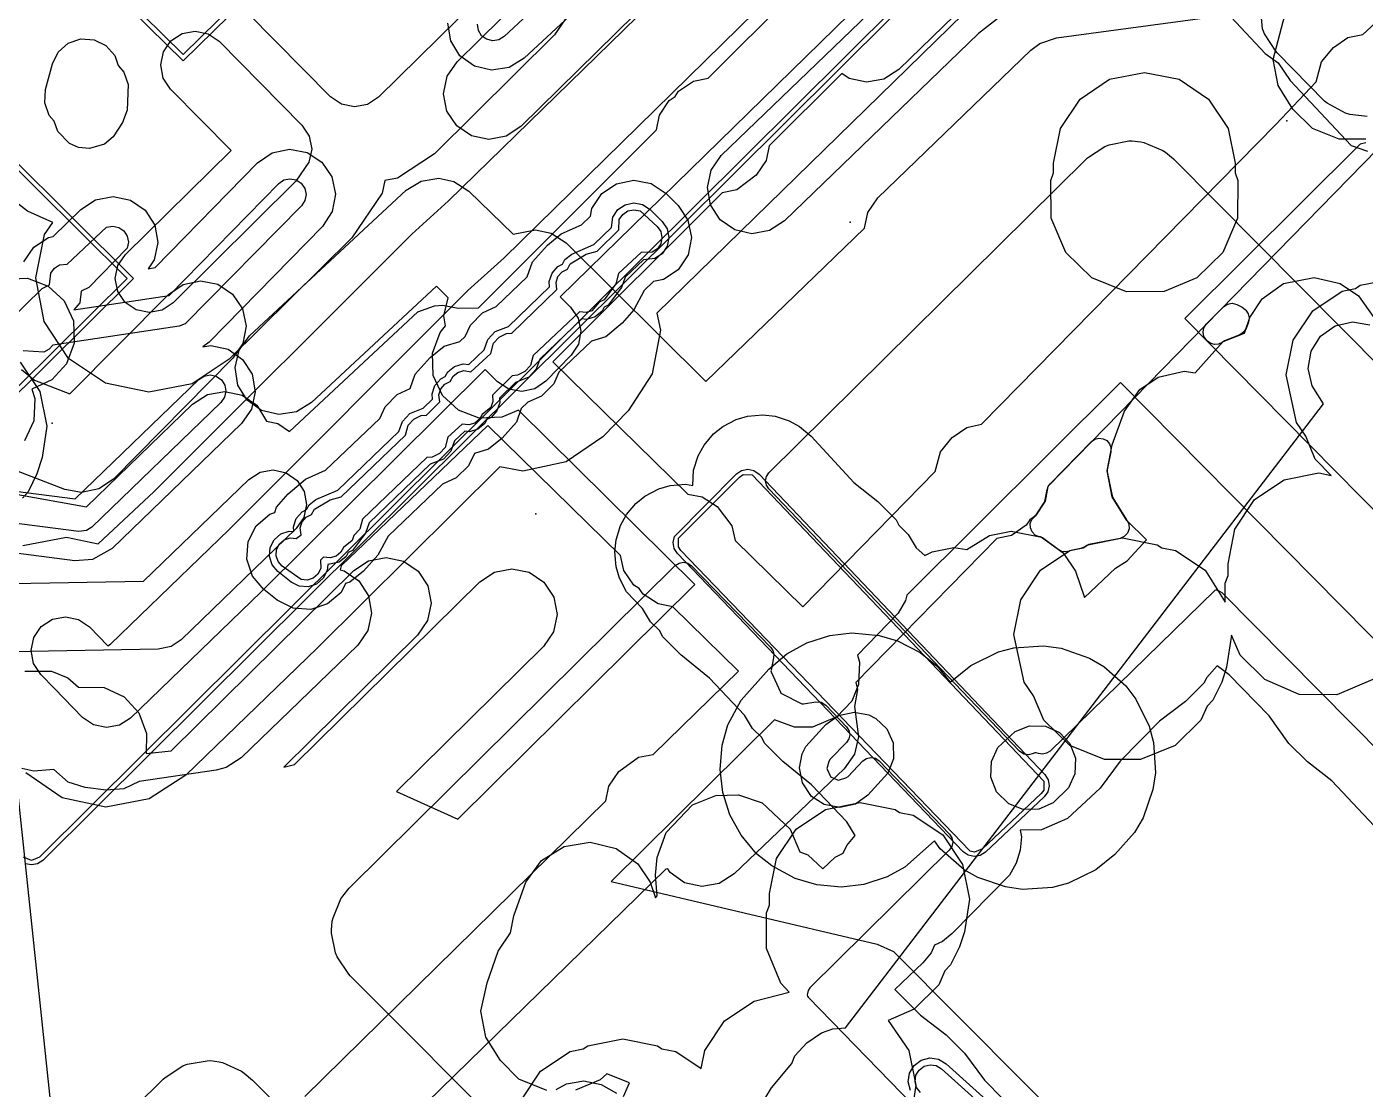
# Model space of a CAD drawing. Header units: metres. Extents: x -2677 to -840, y 169 to 1487.
# Drawn here: x -2321.6 to -2262.6, y 591.2 to 638 of the extents above; entities that cross this region are included whole.
import ezdxf

# ---------------------------------------------------------------- set-up
doc = ezdxf.new("R2010")
doc.units = ezdxf.units.M
for name, color, linetype in [('AI_GREENING_ALLOWED_ZONE', 4, 'Continuous'), ('AI_GREENING_EXCLUSIONS', 1, 'Continuous'), ('AI_GREENING_LAWN', 82, 'Continuous'), ('AI_GREENING_REJECTED', 6, 'Continuous')]:
    doc.layers.add(name, color=color, linetype=linetype)

msp = doc.modelspace()

# ---------------------------------------------------------------- linework, layer by layer
at = {"layer": 'AI_GREENING_ALLOWED_ZONE'}
for points in [[(-2268.942, 624.113), (-2269.1, 624.04), (-2269.273, 624.025), (-2269.441, 624.071), (-2269.583, 624.172), (-2269.634, 624.223), (-2269.74, 624.384), (-2269.778, 624.573), (-2269.741, 624.762), (-2269.635, 624.923), (-2268.881, 625.695), (-2268.706, 625.811), (-2268.499, 625.845), (-2268.296, 625.79), (-2268.054, 625.667), (-2267.931, 625.578), (-2267.895, 625.543), (-2267.787, 625.385), (-2267.746, 625.197), (-2267.779, 625.008), (-2267.881, 624.74), (-2267.992, 624.567), (-2268.163, 624.453), (-2268.838, 624.185), (-2268.942, 624.113)], [(-2277.228, 616.416), (-2277.232, 616.42), (-2277.13, 616.524), (-2276.759, 617.096), (-2276.724, 617.186), (-2276.64, 617.636), (-2276.593, 617.775), (-2276.506, 617.894), (-2274.689, 619.754), (-2274.54, 619.859), (-2274.363, 619.903), (-2274.183, 619.882), (-2274.021, 619.797), (-2273.901, 619.66), (-2273.838, 619.489), (-2273.841, 619.307), (-2273.997, 618.514), (-2273.997, 618.418), (-2273.786, 617.362), (-2273.754, 617.28), (-2273.152, 616.308), (-2273.141, 616.295), (-2273.049, 616.113), (-2273.036, 615.91), (-2273.106, 615.719), (-2273.246, 615.571), (-2273.434, 615.492), (-2274.805, 615.219), (-2274.894, 615.182), (-2274.976, 615.127), (-2275.156, 615.053), (-2275.593, 614.966), (-2275.666, 614.935), (-2275.834, 614.898), (-2276.005, 614.92), (-2276.159, 614.999), (-2276.84, 615.513), (-2276.941, 615.558), (-2276.99, 615.568), (-2277.169, 615.642), (-2277.307, 615.779), (-2277.382, 615.958), (-2277.383, 616.152), (-2277.311, 616.332), (-2277.228, 616.416)]]:
    msp.add_lwpolyline(points, close=True, dxfattribs=at)
at = {"layer": 'AI_GREENING_EXCLUSIONS'}
for points in [[(-2276.616, 645.575), (-2320.999, 601.461), (-2321.353, 601.316), (-2321.706, 601.463)], [(-2276.475, 645.433), (-2320.858, 601.319), (-2321.085, 601.168), (-2321.354, 601.116), (-2321.621, 601.17)], [(-2324.257, 617.83), (-2318.941, 616.887), (-2314.266, 621.402), (-2313.61, 621.824), (-2312.842, 621.963), (-2312.08, 621.797), (-2311.438, 621.352), (-2311.01, 620.659), (-2310.508, 620.55), (-2310.002, 620.199), (-2304.349, 625.47), (-2303.615, 625.736), (-2303.254, 625.759), (-2302.573, 625.637), (-2301.678, 625.648), (-2293.837, 633.477), (-2293.71, 634.123), (-2293.277, 634.773), (-2293.023, 634.943), (-2292.865, 635.182), (-2292.217, 635.618), (-2291.561, 635.751), (-2284.185, 643.116)], [(-2321.739, 615.186), (-2319.821, 615.546), (-2318.414, 615.25), (-2315.949, 617.564), (-2304.608, 628.893), (-2302.995, 630.357), (-2289.958, 643.091)], [(-2282.153, 641.697), (-2298.088, 626.133), (-2297.62, 625.677), (-2297.289, 625.194), (-2297.168, 624.622), (-2297.275, 624.046), (-2297.595, 623.556), (-2298.712, 622.411), (-2299.195, 622.08), (-2299.768, 621.959), (-2300.343, 622.066), (-2300.834, 622.385), (-2301.389, 622.928), (-2311.242, 613.139), (-2316.993, 607.585), (-2317.485, 607.269), (-2318.061, 607.165), (-2318.624, 607.285), (-2319.107, 607.615), (-2320.349, 608.884), (-2320.948, 609.497), (-2321.268, 609.987), (-2321.376, 610.562), (-2321.255, 611.135), (-2320.925, 611.618), (-2320.435, 611.938), (-2320.435, 611.938), (-2319.86, 612.046), (-2319.287, 611.925), (-2318.804, 611.595), (-2317.988, 610.761), (-2317.877, 610.833), (-2312.658, 615.892), (-2302.142, 626.41), (-2300.549, 627.853), (-2285.045, 643.043)], [(-2262.605, 633.068), (-2263.793, 633.068), (-2264.954, 633.537), (-2265.828, 634.39), (-2266.469, 635.426), (-2266.699, 636.574), (-2266.173, 638.522), (-2266.255, 638.932), (-2266.028, 640.08), (-2265.797, 640.592), (-2265.651, 641.212), (-2265.492, 641.562), (-2264.81, 642.513), (-2264.002, 643.052), (-2262.862, 643.319), (-2262.862, 643.319), (-2261.707, 643.13)], [(-2295.331, 642.444), (-2300.551, 637.59), (-2300.783, 637.447), (-2301.053, 637.403), (-2301.319, 637.466), (-2301.54, 637.626), (-2301.684, 637.859), (-2301.727, 638.128)], [(-2280.232, 638.985), (-2283.178, 636.14), (-2283.834, 635.718), (-2284.602, 635.579), (-2285.365, 635.745), (-2285.684, 635.966), (-2288.885, 632.77), (-2289.013, 632.128), (-2289.447, 631.479), (-2290.305, 630.837), (-2290.949, 630.708), (-2298.403, 623.265), (-2292.467, 617.447), (-2291.824, 617.326), (-2291.171, 616.899), (-2290.519, 616.048), (-2290.384, 615.405), (-2287.396, 612.476), (-2281.573, 618.433), (-2281.34, 619.312), (-2280.819, 619.943), (-2280.176, 620.383), (-2279.534, 620.519), (-2266.567, 633.714), (-2264.797, 635.595), (-2264.563, 636.475), (-2264.042, 637.105), (-2263.4, 637.546), (-2262.741, 637.685), (-2257.163, 642.831)], [(-2273.348, 642.641), (-2279.668, 637.721), (-2288.212, 629.47), (-2288.869, 629.048), (-2289.637, 628.909), (-2290.399, 629.074), (-2291.04, 629.519), (-2291.463, 630.175), (-2291.601, 630.943), (-2291.436, 631.706), (-2290.991, 632.347), (-2282.214, 640.806)], [(-2293.112, 640.228), (-2299.809, 633.632), (-2300.461, 633.204), (-2301.227, 633.057), (-2301.992, 633.216), (-2302.637, 633.654), (-2303.066, 634.306), (-2303.212, 635.073), (-2303.054, 635.837), (-2302.616, 636.482), (-2296.789, 642.221)], [(-2319.07, 641.121), (-2314.672, 636.8), (-2311.621, 639.803)], [(-2294.446, 641.492), (-2299.666, 636.638), (-2300.33, 636.229), (-2301.1, 636.104), (-2301.86, 636.284), (-2302.492, 636.741), (-2302.902, 637.405), (-2303.026, 638.176)], [(-2319.211, 640.979), (-2314.672, 636.519), (-2311.338, 639.801)], [(-2300.783, 640.147), (-2306.077, 634.92), (-2306.565, 634.598), (-2307.14, 634.487), (-2307.713, 634.605), (-2308.198, 634.933), (-2311.839, 638.622)], [(-2269.612, 639.594), (-2267.042, 636.837), (-2266.475, 636.429), (-2265.941, 635.656), (-2263.265, 632.786), (-2262.536, 632.535)], [(-2297.229, 639.272), (-2298.324, 637.657), (-2303.618, 632.429), (-2305.246, 631.356), (-2305.799, 631.249), (-2305.914, 630.692), (-2307.249, 628.731), (-2312.65, 623.381), (-2314.277, 622.305), (-2316.193, 621.934), (-2318.104, 622.323), (-2319.721, 623.415), (-2320.797, 625.042), (-2321.168, 626.958), (-2320.779, 628.869), (-2320.416, 629.406), (-2321.532, 629.905), (-2322.053, 630.313)], [(-2279.707, 639.194), (-2293.825, 625.405), (-2293.668, 624.664), (-2294.026, 622.746), (-2295.09, 621.111), (-2296.208, 619.966), (-2297.817, 618.863), (-2299.726, 618.459), (-2300.733, 618.647), (-2308.776, 610.656), (-2314.562, 605.068), (-2316.173, 604.024), (-2318.09, 603.665), (-2319.999, 604.066), (-2321.609, 605.168)], [(-2321.655, 609.652), (-2320.475, 609.652), (-2319.752, 609.35), (-2319.288, 608.937), (-2318.156, 608.927), (-2317.274, 608.518), (-2316.627, 607.819), (-2316.286, 606.902), (-2316.303, 606.023), (-2315.205, 606.147), (-2307.165, 614.076), (-2306.513, 614.505), (-2305.746, 614.652), (-2304.982, 614.494), (-2304.336, 614.056), (-2303.907, 613.404), (-2303.76, 612.638), (-2303.918, 611.874), (-2304.356, 611.228), (-2310.243, 605.422), (-2309.775, 605.543), (-2301.625, 613.581), (-2300.973, 614.01), (-2300.206, 614.157), (-2299.442, 614), (-2298.796, 613.562), (-2298.367, 612.91), (-2298.22, 612.143), (-2298.378, 611.379), (-2298.816, 610.733), (-2305.28, 604.358), (-2302.581, 603.129), (-2292.159, 613.457), (-2299.916, 621.145), (-2300.656, 620.831), (-2301.642, 620.792), (-2302.559, 621.133), (-2303.258, 621.78), (-2303.667, 622.662), (-2303.706, 623.648), (-2303.365, 624.565), (-2303.127, 624.854), (-2303.201, 625.298), (-2303.007, 626.084), (-2303.53, 626.593), (-2309.031, 621.479), (-2309.695, 621.069), (-2310.466, 620.945), (-2311.225, 621.125), (-2311.858, 621.582), (-2312.267, 622.246), (-2312.392, 623.016), (-2312.212, 623.776), (-2311.755, 624.408), (-2304.86, 630.818), (-2304.196, 631.227), (-2303.426, 631.352), (-2302.758, 631.211), (-2302.104, 630.786), (-2300.153, 628.888), (-2299.168, 629.084), (-2298.474, 628.936), (-2297.823, 628.505), (-2291.67, 622.404), (-2284.685, 629.15), (-2284.535, 629.84), (-2284.09, 630.481), (-2277.354, 636.986), (-2276.969, 637.276), (-2276.231, 637.529), (-2269.149, 638.48)], [(-2326.721, 617.457), (-2317.148, 626.929), (-2325.198, 634.919)], [(-2326.58, 617.315), (-2316.864, 626.929), (-2316.864, 626.929), (-2325.057, 635.061)], [(-2262.615, 632.908), (-2262.867, 632.85), (-2270.576, 625.178), (-2256.21, 610.62)], [(-2321.697, 627.674), (-2321.256, 628.318), (-2320.603, 628.745), (-2320.403, 628.782), (-2319.187, 629.973), (-2318.533, 630.399), (-2317.766, 630.543), (-2317.003, 630.382), (-2316.358, 629.942), (-2315.932, 629.288), (-2315.788, 628.521), (-2315.949, 627.758), (-2316.215, 627.368), (-2315.917, 627.413), (-2311.4, 632.028), (-2310.756, 632.468), (-2309.992, 632.629), (-2309.225, 632.485), (-2308.572, 632.058), (-2308.131, 631.414), (-2307.971, 630.651), (-2308.115, 629.884), (-2308.541, 629.23), (-2313.527, 624.136), (-2313.81, 623.925), (-2313.466, 623.988), (-2312.704, 623.822), (-2312.063, 623.377), (-2311.641, 622.721), (-2311.502, 621.953), (-2311.667, 621.19), (-2312.112, 620.549), (-2317.8, 615.056), (-2318.666, 614.565), (-2319.445, 614.511), (-2328.616, 615.69)], [(-2262.085, 632.647), (-2276.613, 617.785), (-2276.733, 617.138), (-2277.157, 616.483), (-2277.409, 616.31), (-2277.565, 616.069), (-2278.207, 615.625), (-2278.862, 615.485), (-2285.059, 609.145), (-2284.99, 608.835), (-2285.12, 608.095), (-2284.954, 606.756), (-2285.124, 605.994), (-2285.572, 605.355), (-2290.417, 600.722), (-2291.076, 600.303), (-2291.844, 600.168), (-2292.606, 600.337), (-2293.245, 600.785), (-2293.348, 600.947), (-2293.427, 600.932), (-2308.296, 586.412)], [(-2322.399, 625.011), (-2320.887, 626.49), (-2320.56, 626.658), (-2320.501, 627.164), (-2320.347, 627.389), (-2320.118, 627.538), (-2319.779, 627.574), (-2318.049, 629.193), (-2317.78, 629.243), (-2317.513, 629.187), (-2317.288, 629.033), (-2317.138, 628.804), (-2317.088, 628.535), (-2317.144, 628.268), (-2318.836, 626.538), (-2319.163, 626.371), (-2319.222, 625.864), (-2319.498, 625.559), (-2315.292, 626.192), (-2310.471, 631.119), (-2310.245, 631.273), (-2309.978, 631.329), (-2309.71, 631.279), (-2309.481, 631.129), (-2309.327, 630.904), (-2309.271, 630.637), (-2309.321, 630.368), (-2309.47, 630.139), (-2314.595, 624.935), (-2314.852, 624.842), (-2320.417, 624.005), (-2320.577, 623.82), (-2320.82, 623.697), (-2321.729, 623.755)], [(-2298.673, 591.181), (-2299.898, 591.693), (-2300.708, 592.503), (-2301.349, 593.539), (-2301.579, 594.687), (-2301.29, 595.929), (-2300.816, 597.317), (-2300.271, 598.129), (-2300.123, 598.876), (-2299.587, 600.358), (-2298.905, 601.309), (-2297.91, 601.926), (-2296.755, 602.115), (-2295.615, 601.848), (-2294.664, 601.166), (-2294.664, 601.166), (-2294.125, 600.358), (-2293.887, 599.672), (-2293.81, 599.752), (-2293.888, 600.674), (-2293.808, 601.449), (-2293.419, 602.547), (-2292.259, 603.769), (-2291.229, 604.176), (-2290.235, 604.203), (-2289.185, 603.851), (-2287.961, 602.692), (-2287.536, 601.696), (-2287.171, 601.561), (-2286.52, 600.945), (-2285.974, 601.467), (-2285.618, 601.632), (-2285.459, 601.969), (-2285.095, 602.407), (-2285.466, 603.011), (-2287.021, 604.637), (-2288.274, 605.672), (-2289.085, 606.482), (-2289.205, 606.722), (-2289.608, 607.125), (-2289.959, 607.708), (-2291.514, 609.333), (-2292.768, 610.368), (-2293.578, 611.179), (-2293.699, 611.419), (-2294.102, 611.822), (-2294.452, 612.405), (-2295.158, 613.134), (-2295.476, 613.743), (-2295.623, 614.245), (-2295.681, 614.905), (-2295.623, 615.433), (-2295.425, 616.06), (-2295.158, 616.544), (-2294.743, 617.036), (-2294.347, 617.355), (-2293.742, 617.673), (-2293.236, 617.82), (-2292.57, 617.878), (-2292.243, 617.82), (-2292.211, 618.492), (-2292.008, 619.132), (-2291.746, 619.603), (-2291.328, 620.098), (-2290.923, 620.422), (-2290.327, 620.733), (-2289.839, 620.875), (-2289.156, 620.936), (-2288.621, 620.875), (-2287.994, 620.674), (-2287.538, 620.422), (-2287.036, 620.001), (-2285.153, 617.96), (-2284.099, 617.123), (-2283.289, 616.313), (-2283.167, 616.069), (-2282.766, 615.669), (-2282.415, 615.083), (-2282.022, 614.736), (-2281.706, 614.907), (-2280.753, 615.096), (-2280.174, 615.008), (-2279.18, 615.625), (-2278.227, 615.814), (-2276.885, 615.547), (-2275.934, 614.865), (-2275.395, 614.057), (-2275.001, 612.897), (-2273.631, 614.18), (-2273.116, 614.504), (-2272.267, 615.433), (-2273.136, 616.282), (-2273.777, 617.318), (-2274.007, 618.466), (-2273.78, 619.614), (-2273.244, 621.096), (-2272.562, 622.047), (-2271.754, 622.586), (-2270.614, 622.853), (-2270.131, 622.788), (-2268.892, 624.164), (-2267.959, 624.535), (-2267.72, 625.226), (-2267.181, 626.034), (-2266.23, 626.716), (-2264.888, 626.983), (-2263.748, 626.716), (-2262.94, 626.177), (-2262.258, 625.226)], [(-2321.801, 622.931), (-2321.22, 622.453), (-2319.667, 621.852), (-2315.33, 626.235), (-2314.684, 626.673), (-2313.919, 626.829), (-2313.153, 626.681), (-2312.502, 626.251), (-2312.065, 625.604), (-2311.908, 624.84), (-2312.057, 624.073), (-2312.487, 623.422), (-2317.745, 618.107), (-2318.392, 617.67), (-2319.156, 617.514), (-2319.889, 617.648), (-2322.664, 618.723)], [(-2322.525, 626.906), (-2321.539, 626.945), (-2320.622, 626.604), (-2319.923, 625.957), (-2319.514, 625.075), (-2319.475, 624.089), (-2319.816, 623.172), (-2320.463, 622.473), (-2321.343, 622.065), (-2321.214, 621.655), (-2321.253, 620.669), (-2321.662, 619.787)], [(-2262.305, 609.275), (-2263.891, 608.612), (-2265.552, 608.628), (-2267.061, 609.275), (-2268.141, 610.355), (-2268.526, 611.236), (-2268.742, 609.82), (-2268.954, 609.165), (-2269.346, 608.375), (-2269.598, 608.104), (-2269.869, 607.497), (-2271.013, 606.374), (-2272.535, 605.754), (-2274.118, 605.754), (-2275.641, 606.374), (-2276.785, 607.497), (-2277.247, 608.562), (-2277.649, 609.165), (-2278.111, 611.261), (-2277.806, 612.791), (-2276.939, 614.089), (-2275.641, 614.956), (-2275.058, 615.072), (-2274.853, 615.209), (-2273.323, 615.514), (-2271.792, 615.209), (-2271.792, 615.209), (-2271.593, 615.076), (-2270.99, 614.956), (-2269.692, 614.089), (-2268.804, 612.685), (-2268.804, 613.525), (-2268.68, 613.861), (-2268.68, 614.374), (-2268.376, 615.905), (-2267.508, 617.202), (-2266.211, 618.07), (-2264.68, 618.374), (-2264.135, 618.266), (-2264.838, 618.989), (-2265.257, 619.991), (-2265.66, 620.593), (-2266.121, 622.689), (-2265.817, 624.22), (-2264.949, 625.517), (-2263.652, 626.384), (-2263.069, 626.5), (-2262.864, 626.637), (-2261.333, 626.942)], [(-2289.069, 590.824), (-2288.773, 591.308), (-2287.884, 592.381), (-2287.755, 592.72), (-2287.219, 593.288), (-2286.573, 593.726), (-2286.084, 593.908), (-2285.516, 593.945), (-2264.483, 621.423), (-2264.978, 622.207), (-2265.151, 622.968), (-2265.02, 623.737), (-2264.604, 624.398), (-2263.967, 624.849), (-2263.206, 625.021), (-2262.437, 624.89)], [(-2289.069, 590.824), (-2288.773, 591.308), (-2287.884, 592.381), (-2287.755, 592.72), (-2287.219, 593.288), (-2286.573, 593.726), (-2286.084, 593.908), (-2285.516, 593.945), (-2264.483, 621.423), (-2264.978, 622.207), (-2265.151, 622.968), (-2265.02, 623.737), (-2264.604, 624.398), (-2263.967, 624.849), (-2263.206, 625.021), (-2262.437, 624.89)], [(-2321.852, 623.257), (-2320.985, 621.959), (-2320.681, 620.429), (-2320.888, 619.058), (-2321.114, 618.333), (-2321.506, 617.543), (-2321.758, 617.272)], [(-2328.471, 618.394), (-2319.434, 617.232), (-2313.988, 622.491), (-2313.758, 622.639), (-2313.489, 622.688), (-2313.222, 622.63), (-2312.998, 622.474), (-2312.85, 622.244), (-2312.802, 621.976), (-2312.859, 621.709), (-2313.015, 621.484), (-2318.703, 615.991), (-2318.933, 615.844), (-2319.279, 615.801), (-2328.874, 617.034)], [(-2256.417, 605.16), (-2273.412, 622.356), (-2282.819, 612.993), (-2282.879, 612.754), (-2283.204, 612.207), (-2284.993, 610.351), (-2284.906, 610.042), (-2284.945, 609.056), (-2285.247, 608.333), (-2285.894, 607.634), (-2286.97, 607.186), (-2287.762, 607.186), (-2288.641, 607.511), (-2295.832, 600.384), (-2284.12, 597.624), (-2283.41, 597.3), (-2274.72, 588.575)], [(-2309.329, 590.924), (-2296.069, 603.943), (-2295.934, 604.583), (-2295.492, 605.227), (-2294.627, 605.86), (-2293.982, 605.981), (-2290.226, 609.649), (-2293.122, 612.488), (-2293.769, 612.608), (-2294.423, 613.034), (-2294.597, 613.286), (-2294.837, 613.442), (-2295.28, 614.085), (-2295.42, 614.74), (-2301.263, 620.468), (-2307.727, 614.282), (-2307.767, 614.103), (-2307.588, 614.064), (-2306.947, 613.619), (-2306.525, 612.963), (-2306.386, 612.195), (-2306.551, 611.433), (-2306.996, 610.791), (-2312.13, 605.834), (-2312.786, 605.412), (-2313.229, 605.294), (-2316.619, 604.797), (-2317.291, 604.461), (-2318.07, 604.405), (-2318.997, 604.522), (-2319.737, 604.769), (-2320.373, 605.313), (-2321.255, 605.24), (-2321.781, 605.364)], [(-2325.524, 613.443), (-2316.427, 613.604), (-2311.785, 618.087), (-2311.293, 618.403), (-2310.717, 618.507), (-2310.145, 618.383), (-2309.664, 618.05), (-2309.347, 617.557), (-2309.243, 616.982), (-2309.367, 616.41), (-2309.701, 615.929), (-2314.768, 611.035), (-2315.212, 610.739), (-2315.784, 610.615), (-2327.851, 610.401)], [(-2323.15, 615.359), (-2318.131, 567.909)], [(-2323.15, 615.359), (-2318.131, 567.909)], [(-2261.555, 602.107), (-2264.113, 604.817), (-2265.187, 605.654), (-2265.997, 606.465), (-2266.872, 607.679), (-2268.629, 609.492), (-2269.157, 609.882), (-2269.614, 609.373), (-2269.739, 609.122), (-2270.549, 608.312), (-2271.69, 607.447), (-2273.433, 605.687), (-2274.309, 604.499), (-2275.752, 603.155), (-2276.891, 602.664), (-2277.829, 602.651), (-2277.773, 602.358), (-2277.835, 601.766), (-2278.01, 601.2), (-2278.297, 600.67), (-2280.817, 598.097), (-2281.251, 597.74), (-2281.597, 597.581), (-2281.752, 597.246), (-2282.121, 596.805), (-2283.341, 595.64), (-2282.216, 594.498), (-2281.087, 593.639), (-2280.277, 592.828), (-2279.401, 591.636), (-2275.39, 587.561)], [(-2299.812, 590.736), (-2298.945, 592.034), (-2297.647, 592.901), (-2297.065, 593.017), (-2296.859, 593.154), (-2295.329, 593.459), (-2293.798, 593.154), (-2293.798, 593.154), (-2293.599, 593.021), (-2292.996, 592.901), (-2291.871, 592.15), (-2291.712, 592.949), (-2290.845, 594.247), (-2289.547, 595.114), (-2288.001, 595.518), (-2288.372, 595.909), (-2288.992, 597.432), (-2288.992, 599.015), (-2288.868, 599.351), (-2288.868, 599.864), (-2288.563, 601.395), (-2287.696, 602.693), (-2286.399, 603.56), (-2284.868, 603.864), (-2283.337, 603.56), (-2283.138, 603.427), (-2282.535, 603.307), (-2281.237, 602.44), (-2280.37, 601.142), (-2280.066, 599.611), (-2280.287, 598.17), (-2280.499, 597.515), (-2280.891, 596.726), (-2281.14, 596.458), (-2281.413, 595.846), (-2282.493, 594.765), (-2283.635, 594.271), (-2282.731, 592.949), (-2282.427, 591.419), (-2282.634, 590.048)], [(-2282.659, 591.19), (-2282.755, 591.569), (-2282.699, 591.955), (-2282.499, 592.29), (-2282.186, 592.523), (-2281.808, 592.619), (-2281.422, 592.563), (-2281.087, 592.364), (-2276.248, 588.006)], [(-2282.224, 591.101), (-2282.388, 591.32), (-2282.455, 591.584), (-2282.416, 591.855), (-2282.276, 592.089), (-2282.057, 592.253), (-2281.793, 592.32), (-2281.522, 592.281), (-2281.288, 592.141), (-2276.449, 587.783)], [(-2298.26, 591.225), (-2297.802, 591.479), (-2297.035, 591.618), (-2296.272, 591.452), (-2295.597, 591.067)], [(-2298.26, 591.225), (-2297.802, 591.479), (-2297.035, 591.618), (-2296.272, 591.452), (-2295.597, 591.067)], [(-2295.286, 590.917), (-2295.032, 591.525), (-2296.027, 591.927), (-2296.324, 591.65), (-2297.407, 591.197)]]:
    msp.add_lwpolyline(points, dxfattribs=at)
for points in [[(-2313.581, 637.709), (-2313.097, 637.381), (-2309.453, 633.69), (-2309.131, 633.201), (-2309.021, 632.626), (-2309.139, 632.053), (-2309.712, 631.218), (-2315.113, 625.868), (-2315.601, 625.545), (-2316.176, 625.434), (-2316.749, 625.551), (-2317.234, 625.878), (-2317.557, 626.366), (-2317.669, 626.941), (-2317.552, 627.514), (-2317.224, 627.999), (-2312.567, 632.574), (-2315.232, 635.273), (-2315.554, 635.762), (-2315.664, 636.337), (-2315.546, 636.91), (-2315.218, 637.395), (-2314.729, 637.717), (-2314.154, 637.827), (-2313.581, 637.709)], [(-2320.437, 636.381), (-2320.18, 636.907), (-2319.741, 637.294), (-2319.187, 637.484), (-2318.603, 637.447), (-2318.077, 637.19), (-2317.69, 636.751), (-2317.541, 636.314), (-2317.289, 636.026), (-2317.104, 635.484), (-2317.145, 634.345), (-2317.351, 633.797), (-2317.766, 633.166), (-2318.149, 632.852), (-2318.796, 632.657), (-2319.287, 632.706), (-2319.686, 632.879), (-2320.196, 633.407), (-2320.357, 633.864), (-2320.582, 634.119), (-2320.771, 634.667), (-2320.735, 635.256), (-2320.437, 636.381)], [(-2270.832, 635.706), (-2269.534, 634.838), (-2268.667, 633.541), (-2268.362, 632.01), (-2268.362, 631.584), (-2268.241, 631.255), (-2268.257, 629.594), (-2268.904, 628.086), (-2270.048, 626.962), (-2271.493, 626.358), (-2273.154, 626.342), (-2274.676, 626.962), (-2275.82, 628.086), (-2276.467, 629.594), (-2276.483, 631.255), (-2276.362, 631.584), (-2276.362, 632.01), (-2276.058, 633.541), (-2275.191, 634.838), (-2273.893, 635.706), (-2272.362, 636.01), (-2270.832, 635.706)], [(-2304.678, 622.086), (-2304.463, 622.725), (-2303.8, 623.458), (-2303.195, 623.95), (-2302.503, 624.156), (-2302.268, 624.382), (-2302.036, 624.888), (-2301.496, 625.428), (-2300.893, 625.701), (-2299.528, 627.011), (-2299.305, 627.673), (-2298.642, 628.406), (-2298.036, 628.898), (-2297.135, 629.304), (-2296.749, 629.675), (-2296.681, 630.021), (-2296.25, 630.672), (-2295.603, 631.107), (-2294.838, 631.262), (-2294.072, 631.113), (-2293.422, 630.681), (-2292.89, 630.153), (-2292.454, 629.505), (-2292.299, 628.741), (-2292.449, 627.975), (-2292.88, 627.324), (-2293.527, 626.889), (-2293.968, 626.799), (-2294.377, 626.408), (-2294.842, 625.555), (-2295.355, 624.967), (-2296.075, 624.365), (-2296.702, 624.179), (-2298.134, 622.805), (-2298.366, 622.299), (-2298.906, 621.758), (-2299.509, 621.486), (-2299.799, 621.207), (-2300.001, 620.608), (-2300.628, 619.91), (-2301.233, 619.418), (-2301.86, 619.231), (-2302.123, 618.695), (-2302.663, 618.155), (-2303.266, 617.882), (-2305.648, 615.598), (-2306.106, 614.753), (-2306.733, 614.055), (-2307.339, 613.563), (-2307.529, 613.506), (-2307.726, 613.118), (-2308.318, 612.61), (-2309.06, 612.368), (-2309.838, 612.427), (-2310.534, 612.78), (-2311.124, 613.243), (-2311.632, 613.836), (-2311.875, 614.577), (-2311.815, 615.356), (-2311.462, 616.052), (-2310.87, 616.56), (-2310.648, 616.632), (-2310.568, 616.87), (-2310.056, 617.459), (-2309.299, 618.096), (-2308.407, 618.494), (-2306.025, 620.778), (-2305.793, 621.285), (-2305.253, 621.825), (-2304.678, 622.086)], [(-2305.187, 620.196), (-2305.018, 620.646), (-2304.694, 620.996), (-2304.116, 621.22), (-2303.704, 621.619), (-2303.72, 621.858), (-2303.596, 622.228), (-2303.34, 622.522), (-2303.137, 622.622), (-2303.03, 622.82), (-2302.728, 623.066), (-2302.354, 623.178), (-2302.106, 623.152), (-2301.43, 623.799), (-2301.261, 624.25), (-2300.937, 624.599), (-2300.359, 624.824), (-2298.545, 626.567), (-2298.562, 626.806), (-2298.437, 627.176), (-2298.181, 627.47), (-2297.979, 627.57), (-2297.872, 627.768), (-2297.569, 628.014), (-2296.602, 628.427), (-2295.816, 629.184), (-2295.756, 629.642), (-2295.541, 629.967), (-2295.217, 630.185), (-2294.835, 630.262), (-2294.452, 630.187), (-2294.126, 629.972), (-2293.594, 629.443), (-2293.376, 629.12), (-2293.299, 628.737), (-2293.374, 628.354), (-2293.589, 628.029), (-2293.913, 627.811), (-2294.414, 627.757), (-2295.215, 626.991), (-2295.384, 626.54), (-2295.966, 625.759), (-2296.145, 625.67), (-2296.239, 625.495), (-2296.542, 625.249), (-2296.916, 625.138), (-2297.124, 625.16), (-2298.972, 623.388), (-2299.142, 622.937), (-2299.465, 622.587), (-2300.043, 622.363), (-2300.758, 621.674), (-2300.744, 621.476), (-2300.868, 621.106), (-2301.125, 620.812), (-2301.303, 620.723), (-2301.398, 620.548), (-2301.7, 620.302), (-2302.074, 620.191), (-2302.282, 620.212), (-2302.729, 619.784), (-2302.899, 619.333), (-2303.222, 618.984), (-2303.8, 618.76), (-2306.487, 616.181), (-2306.656, 615.73), (-2307.23, 614.957), (-2307.408, 614.868), (-2307.503, 614.693), (-2307.805, 614.447), (-2308.316, 614.35), (-2308.336, 614.084), (-2308.512, 613.736), (-2308.809, 613.482), (-2309.179, 613.361), (-2309.569, 613.39), (-2309.917, 613.567), (-2310.506, 614.03), (-2310.76, 614.326), (-2310.882, 614.697), (-2310.852, 615.086), (-2310.676, 615.434), (-2310.379, 615.688), (-2310.009, 615.809), (-2309.811, 615.794), (-2309.825, 616.003), (-2309.701, 616.373), (-2309.444, 616.667), (-2309.242, 616.768), (-2309.135, 616.965), (-2308.832, 617.211), (-2307.874, 617.617), (-2305.187, 620.196)], [(-2308.204, 617.197), (-2307.72, 617.323), (-2304.894, 620.033), (-2304.769, 620.478), (-2304.526, 620.747), (-2304.194, 620.906), (-2303.963, 620.926), (-2303.385, 621.509), (-2303.423, 621.82), (-2303.336, 622.079), (-2303.156, 622.285), (-2302.923, 622.4), (-2302.799, 622.629), (-2302.588, 622.801), (-2302.326, 622.879), (-2302.011, 622.827), (-2301.137, 623.637), (-2301.012, 624.082), (-2300.769, 624.351), (-2300.437, 624.51), (-2300.206, 624.529), (-2298.227, 626.457), (-2298.264, 626.767), (-2298.177, 627.026), (-2297.998, 627.232), (-2297.764, 627.348), (-2297.641, 627.576), (-2296.932, 628.007), (-2296.449, 628.133), (-2295.494, 629.077), (-2295.479, 629.528), (-2295.328, 629.756), (-2295.101, 629.908), (-2294.833, 629.962), (-2294.565, 629.91), (-2293.806, 629.23), (-2293.653, 629.004), (-2293.599, 628.736), (-2293.651, 628.468), (-2293.802, 628.24), (-2294.029, 628.088), (-2294.515, 628.076), (-2295.508, 627.153), (-2295.633, 626.708), (-2296.15, 625.996), (-2296.359, 625.892), (-2296.682, 625.515), (-2296.944, 625.437), (-2297.23, 625.473), (-2299.265, 623.55), (-2299.39, 623.105), (-2299.633, 622.836), (-2299.965, 622.677), (-2300.196, 622.657), (-2301.065, 621.795), (-2301.042, 621.514), (-2301.129, 621.255), (-2301.517, 620.945), (-2301.629, 620.74), (-2301.841, 620.567), (-2302.102, 620.489), (-2302.389, 620.525), (-2303.022, 619.946), (-2303.147, 619.501), (-2303.39, 619.233), (-2303.722, 619.073), (-2303.953, 619.054), (-2306.779, 616.343), (-2306.905, 615.898), (-2307.159, 615.621), (-2307.234, 615.4), (-2307.623, 615.09), (-2307.734, 614.885), (-2307.946, 614.712), (-2308.207, 614.634), (-2308.494, 614.67), (-2308.636, 614.534), (-2308.625, 614.165), (-2308.748, 613.921), (-2308.956, 613.743), (-2309.215, 613.658), (-2309.488, 613.679), (-2310.321, 614.266), (-2310.499, 614.473), (-2310.584, 614.733), (-2310.563, 615.005), (-2310.44, 615.249), (-2310.232, 615.427), (-2309.973, 615.512), (-2309.7, 615.491), (-2309.49, 615.655), (-2309.528, 615.965), (-2309.441, 616.224), (-2309.261, 616.43), (-2309.028, 616.546), (-2308.904, 616.774), (-2308.204, 617.197)], [(-2292.911, 614.824), (-2293.057, 615.052), (-2293.106, 615.319), (-2293.049, 615.584), (-2290.325, 618.337), (-2290.094, 618.488), (-2289.823, 618.538), (-2289.553, 618.479), (-2289.327, 618.32), (-2276.744, 605.102), (-2276.598, 604.871), (-2276.552, 604.601), (-2276.612, 604.334), (-2276.771, 604.11), (-2279.353, 601.676), (-2279.584, 601.532), (-2279.851, 601.486), (-2280.116, 601.545), (-2280.339, 601.701), (-2292.911, 614.824)], [(-2292.866, 615.505), (-2290.185, 618.194), (-2290.02, 618.302), (-2289.633, 618.296), (-2276.785, 604.799), (-2276.795, 604.415), (-2276.908, 604.256), (-2279.491, 601.822), (-2279.846, 601.686), (-2280.036, 601.728), (-2292.767, 614.962), (-2292.871, 615.125), (-2292.866, 615.505)], [(-2290.693, 607.284), (-2290.118, 608.366), (-2288.896, 609.743), (-2288.098, 610.414), (-2287.229, 610.902), (-2286.213, 611.223), (-2285.245, 611.34), (-2284.039, 611.223), (-2283.226, 610.986), (-2282.234, 610.468), (-2281.477, 609.865), (-2280.907, 609.167), (-2280.009, 609.9), (-2278.79, 610.5), (-2278.106, 610.675), (-2276.807, 610.761), (-2276.029, 610.656), (-2274.771, 610.22), (-2274.144, 609.847), (-2273.18, 608.997), (-2272.74, 608.416), (-2272.154, 607.233), (-2271.965, 606.514), (-2271.878, 605.173), (-2271.985, 604.437), (-2272.413, 603.192), (-2272.794, 602.552), (-2273.66, 601.572), (-2274.504, 600.903), (-2275.7, 600.312), (-2276.407, 600.128), (-2277.725, 600.04), (-2278.483, 600.147), (-2279.698, 600.562), (-2280.289, 600.903), (-2281.347, 601.821), (-2281.598, 602.186), (-2282.903, 601.018), (-2283.682, 600.59), (-2284.708, 600.263), (-2285.7, 600.146), (-2286.785, 600.243), (-2287.737, 600.521), (-2288.767, 601.072), (-2289.435, 601.611), (-2290.118, 602.423), (-2290.617, 603.325), (-2290.927, 604.308), (-2291.043, 605.317), (-2290.946, 606.384), (-2290.693, 607.284)], [(-2284.498, 607.725), (-2284.19, 607.566), (-2283.706, 607.107), (-2283.426, 606.486), (-2283.406, 605.795), (-2283.652, 605.156), (-2284.532, 604.183), (-2285.076, 603.8), (-2285.772, 603.645), (-2286.465, 603.782), (-2287.012, 604.137), (-2287.412, 604.731), (-2287.544, 605.39), (-2287.432, 606.012), (-2287.269, 606.33), (-2286.389, 607.303), (-2285.823, 607.697), (-2285.138, 607.84), (-2284.498, 607.725)], [(-2276.101, 606.945), (-2275.642, 606.46), (-2275.396, 605.821), (-2275.416, 605.13), (-2275.696, 604.509), (-2276.381, 603.858), (-2277.002, 603.578), (-2277.693, 603.559), (-2278.332, 603.805), (-2278.871, 604.343), (-2279.117, 604.982), (-2279.097, 605.673), (-2278.817, 606.294), (-2278.052, 606.998), (-2277.413, 607.244), (-2276.722, 607.225), (-2276.101, 606.945)]]:
    msp.add_lwpolyline(points, close=True, dxfattribs=at)
at = {"layer": 'AI_GREENING_LAWN'}
for points in [[(-2262.552, 634.074), (-2263.317, 634.157), (-2263.502, 634.215), (-2264.316, 634.659), (-2264.434, 634.748), (-2266.513, 636.868), (-2266.573, 636.941), (-2267.078, 637.703), (-2267.159, 637.931), (-2267.282, 639.213), (-2267.282, 639.213), (-2267.247, 639.45), (-2266.937, 640.21), (-2266.828, 640.374), (-2248.657, 658.638)], [(-2258.993, 603.04), (-2268.943, 613.099), (-2269.034, 613.158), (-2269.179, 613.21), (-2269.221, 613.217), (-2269.256, 613.194), (-2276.516, 606.133), (-2276.667, 606.032), (-2276.844, 605.992), (-2277.024, 606.017), (-2277.13, 606.053), (-2277.178, 606.059), (-2277.225, 606.044), (-2277.25, 606.03), (-2277.459, 605.968), (-2277.459, 605.968), (-2277.674, 606.001), (-2277.855, 606.122), (-2288.899, 617.678), (-2289.003, 617.841), (-2289.038, 618.031), (-2288.998, 618.22), (-2288.889, 618.379), (-2274.94, 632.18), (-2274.865, 632.242), (-2274.098, 632.749), (-2273.917, 632.824), (-2273.053, 632.99), (-2272.906, 632.996), (-2272.525, 632.956), (-2272.383, 632.92), (-2271.553, 632.57), (-2271.428, 632.494), (-2271.084, 632.208), (-2271.048, 632.176), (-2250.762, 611.717)], [(-2292.797, 581.676), (-2307.329, 596.23), (-2307.391, 596.305), (-2307.903, 597.071), (-2307.978, 597.253), (-2308.148, 598.118), (-2308.155, 598.265), (-2308.155, 598.265), (-2308.116, 598.647), (-2308.079, 598.79), (-2307.731, 599.622), (-2307.655, 599.748), (-2307.368, 600.093), (-2307.335, 600.13), (-2293.013, 614.3), (-2292.849, 614.408), (-2292.656, 614.444), (-2292.464, 614.404), (-2292.302, 614.292), (-2288.812, 610.686), (-2288.719, 610.552), (-2288.674, 610.395), (-2288.683, 610.231), (-2288.799, 609.699), (-2288.802, 609.661), (-2288.792, 609.624), (-2288.386, 608.717), (-2288.363, 608.683), (-2288.33, 608.659), (-2287.442, 608.215), (-2287.406, 608.203), (-2287.367, 608.204), (-2286.829, 608.298), (-2286.587, 608.28), (-2286.382, 608.151), (-2285.472, 607.2), (-2285.368, 607.04), (-2285.333, 606.852), (-2285.37, 606.665), (-2285.475, 606.505), (-2286.191, 605.771), (-2286.249, 605.673), (-2286.331, 605.414), (-2286.336, 605.372), (-2286.326, 605.33), (-2286.2, 605.045), (-2286.176, 605.009), (-2286.14, 604.984), (-2285.869, 604.864), (-2285.826, 604.854), (-2285.783, 604.86), (-2285.507, 604.95), (-2285.404, 605.015), (-2284.763, 605.694), (-2284.598, 605.81), (-2284.401, 605.851), (-2284.204, 605.812), (-2284.038, 605.697), (-2280.941, 602.468), (-2280.836, 602.305), (-2280.801, 602.115), (-2280.841, 601.926), (-2280.95, 601.766), (-2287.092, 595.714), (-2287.16, 595.59), (-2287.2, 595.397), (-2287.198, 595.341), (-2287.17, 595.293), (-2273.77, 581.515)], [(-2334.124, 573.363), (-2315.554, 591.693), (-2315.476, 591.756), (-2314.693, 592.267), (-2314.508, 592.341), (-2313.627, 592.498), (-2313.478, 592.502), (-2313.09, 592.454), (-2312.946, 592.414), (-2312.111, 592.038), (-2311.986, 591.957), (-2311.633, 591.646), (-2311.609, 591.624), (-2309.599, 589.605)]]:
    msp.add_lwpolyline(points, dxfattribs=at)
at = {"layer": 'AI_GREENING_REJECTED'}
for p in [(-2266.09, 633.88), (-2285.31, 629.41), (-2320.44, 620.56), (-2299.15, 616.58)]:
    msp.add_point(p, dxfattribs=at)

doc.saveas('drawing.dxf')
